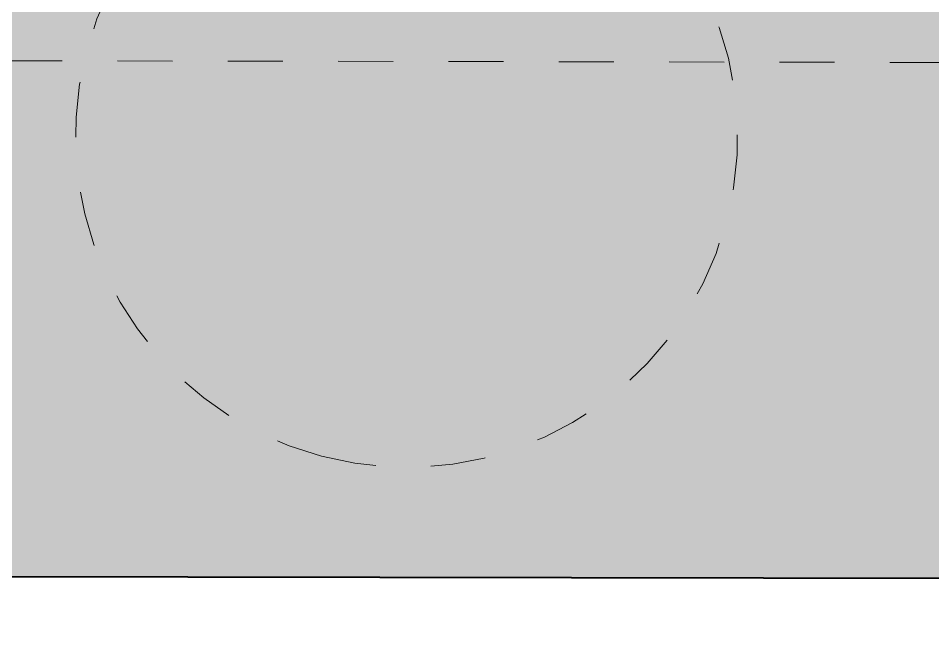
# Model space of a CAD drawing. Header units: metres. Extents: x -355 to -223, y 3 to 561.
# Drawn here: x -258.614 to -256.956, y 507.566 to 508.71 of the extents above; entities that cross this region are included whole.
import ezdxf

# ---------------------------------------------------------------- set-up
doc = ezdxf.new("R2010")
doc.units = ezdxf.units.M
for name, pattern in [('IMPORT-LNMK-LineTurn _3_', [0.0012, 0.0006, -0.0006]), ('JacobsDash', [0.0045, 0.003, -0.0015]), ('JacobsGridLine', [0.0145, 0.01, -0.001, 0.0025, -0.001])]:
    doc.linetypes.add(name, pattern=pattern)
for name, color, linetype, lineweight in [('A-DETL', 7, 'Continuous', 13), ('A-DETL-GENF', 7, 'Continuous', 9), ('S-BEAM', 7, 'Continuous', 40), ('S-FNDN-HDLN', 7, 'JacobsDash', 15), ('S-GRID', 7, 'Continuous', 9)]:
    doc.layers.add(name, color=color, linetype=linetype, lineweight=lineweight)

# ---------------------------------------------------------------- blocks, each defined once
blk = doc.blocks.new('T2DPAA-T2D-C3S-RW-M2D-100010_dwg-40802999-DRG-2873035 - CONSTRUCTION SEQUENCE STAGE A9')
at = {"color": 254, "linetype": 'IMPORT-LNMK-LineTurn _3_', "lineweight": 25, "true_color": 0xd0d0d0, "flags": 128}
blk.add_lwpolyline([(20.637, -621.5487), (20.6355, -621.1464), (20.6488, -620.7156), (20.7184, -619.8853), (20.8454, -619.0619), (20.8496, -619.0433)], dxfattribs=at)
blk = doc.blocks.new('T2DPAA-T2D-PWC-RW-M2D-100010_RoadDesign_rvt-1-DRG-2873035 - CONSTRUCTION SEQUENCE STAGE A9')
at = {"color": 254, "lineweight": 25, "true_color": 0xd0d0d0, "rotation": 75.11694444444437}
blk.add_blockref('T2DPAA-T2D-C3S-RW-M2D-100010_dwg-40802999-DRG-2873035 - CONSTRUCTION SEQUENCE STAGE A9', (-1722.337, 648.0105), dxfattribs=at)
blk = doc.blocks.new('01_SFO_FRP_Pile_CastInPlace_CS_BR08 - CAST-IN-PLACE PILE - 1200-8660884-DRG-2873035 - CONSTRUCTION SEQUENCE STAGE A9')
at = {"layer": 'S-FNDN-HDLN'}
for start, end in [(90, 270), (270, 90)]:
    blk.add_arc((0, 0), 0.6, start, end, dxfattribs=at)

msp = doc.modelspace()

# ---------------------------------------------------------------- hatches: boundary and pattern name
at = {"layer": 'A-DETL-GENF'}
h = msp.add_hatch(dxfattribs=at)
h.set_pattern_fill('FP_7', color=256, style=0, pattern_type=2)
h.set_pattern_definition([(0, (-512.804, -694.024), (0.635, 0.635), [0.635, -0.635])])
h.paths.add_polyline_path([(-246.7714, 504.6758), (-246.7658, 507.6758), (-275.6952, 507.7297), (-275.7078, 507.6577), (-276.1266, 507.7306), (-281.5305, 507.7407), (-281.5361, 504.7407), (-250.1263, 504.6821)])
at = {"layer": 'S-BEAM', "lineweight": 5, "true_color": 0xc0c0c0}
msp.add_hatch(color=9, dxfattribs=at).paths.add_polyline_path([(-250.7646, 507.6833), (-250.7619, 509.1233), (-264.775, 509.1494), (-264.7762, 507.7094), (-251.8632, 507.6853)])

# ---------------------------------------------------------------- linework, layer by layer
at = {"layer": 'A-DETL', "lineweight": 15}
msp.add_line((-246.7658, 507.6758), (-275.6952, 507.7298), dxfattribs=at)
at = {"layer": 'S-BEAM'}
msp.add_line((-250.7646, 507.6833), (-264.7777, 507.7094), dxfattribs=at)
at = {"layer": 'S-GRID', "linetype": 'JacobsGridLine', "lineweight": 18}
msp.add_line((-282.034, 508.6767), (-249.9985, 508.6168), dxfattribs=at)

# ---------------------------------------------------------------- block references
at = {"lineweight": 5}
msp.add_blockref('T2DPAA-T2D-PWC-RW-M2D-100010_RoadDesign_rvt-1-DRG-2873035 - CONSTRUCTION SEQUENCE STAGE A9', (860.641, 0), dxfattribs=at)
at = {"layer": 'S-FNDN-HDLN', "rotation": 165.1169444444439}
msp.add_blockref('01_SFO_FRP_Pile_CastInPlace_CS_BR08 - CAST-IN-PLACE PILE - 1200-8660884-DRG-2873035 - CONSTRUCTION SEQUENCE STAGE A9', (-257.91, 508.4964), dxfattribs=at)

doc.saveas('drawing.dxf')
